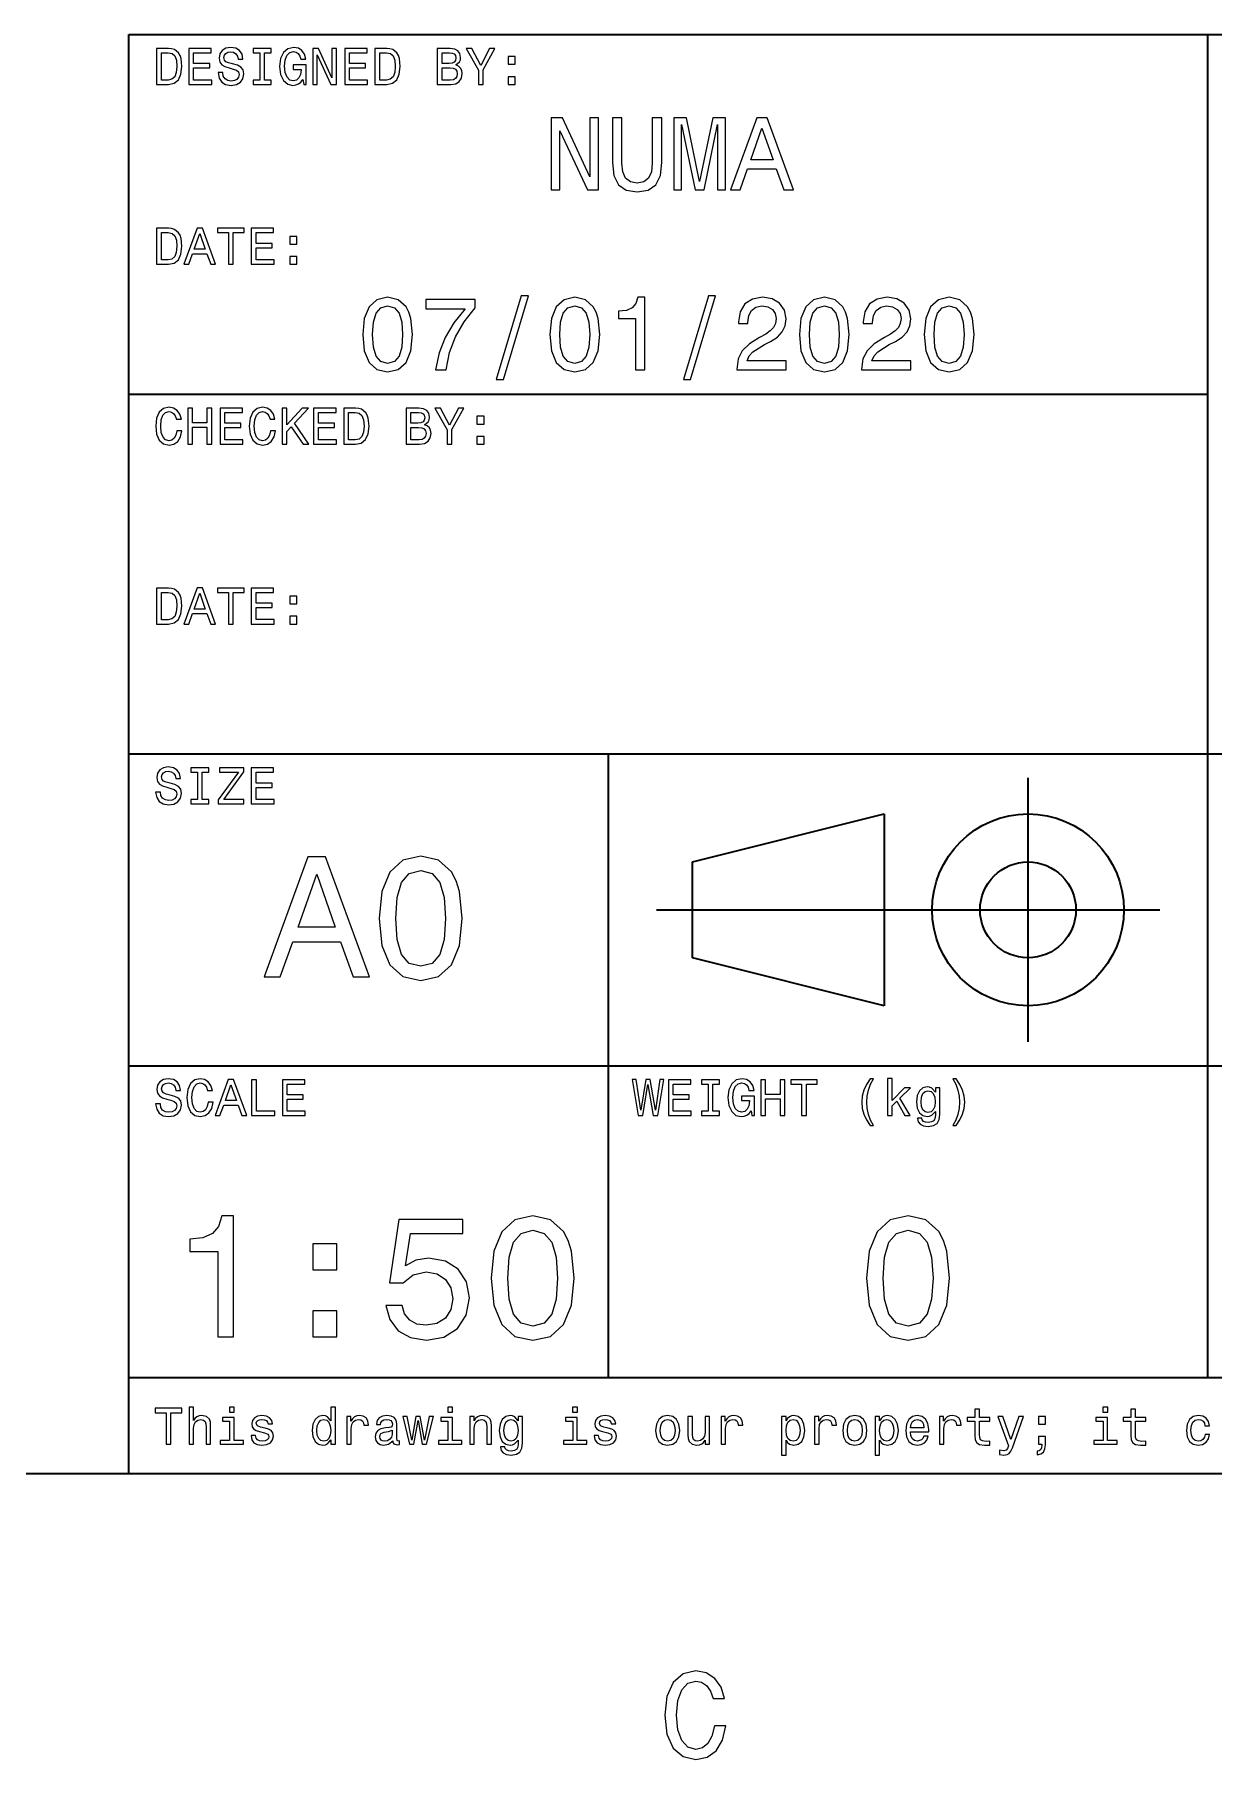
# Model space of a CAD drawing. Extents: x 0 to 1189, y 0 to 841.
# Drawn here: x 975.1 to 1024.2, y 8.1 to 80 of the extents above; entities that cross this region are included whole.
import ezdxf

# ---------------------------------------------------------------- set-up
doc = ezdxf.new("R2010")
doc.units = 0

msp = doc.modelspace()

# ---------------------------------------------------------------- linework, layer by layer
at = {"color": 7, "lineweight": 35}
for p, q in [((979, 20), (979, 80)), ((979, 80), (1169, 80)), ((1024, 24), (1024, 80)), ((979, 65), (1024, 65)), ((979, 50), (1144, 50)), ((999, 24), (999, 50)), ((1001, 43.5), (1022, 43.5)), ((979, 37), (1144, 37)), ((979, 24), (1144, 24)), ((20, 20), (1169, 20)), ((979, 20), (1169, 20))]:
    msp.add_line(p, q, dxfattribs=at)
at = {"color": 7, "lineweight": 35, "ltscale": 0.275}
msp.add_line((1016.5, 38), (1016.5, 49), dxfattribs=at)
at = {"color": 7, "lineweight": 35, "ltscale": 0.206155}
for p, q in [((1002.5, 45.5), (1010.5, 47.5)), ((1010.5, 39.5), (1002.5, 41.5))]:
    msp.add_line(p, q, dxfattribs=at)
at = {"color": 7, "lineweight": 35, "ltscale": 0.2}
msp.add_line((1010.5, 47.5), (1010.5, 39.5), dxfattribs=at)
at = {"color": 7, "lineweight": 35, "ltscale": 0.1}
msp.add_line((1002.5, 41.5), (1002.5, 45.5), dxfattribs=at)
at = {"color": 7, "lineweight": 13}
for points in [[(980.648438, 79.418587), (980.149109, 79.418587), (980.149109, 77.918587), (980.648438, 77.918587), (980.884033, 77.966141), (981.059082, 78.110947), (981.167175, 78.346542), (981.206055, 78.668587), (981.171448, 78.997116), (981.128235, 79.126801), (981.067749, 79.230545), (980.892639, 79.371033), (980.778076, 79.405617)], [(980.633301, 79.239189), (980.797546, 79.206772), (980.909912, 79.107346), (980.976929, 78.930115), (980.998535, 78.668587), (980.974792, 78.415703), (980.907776, 78.238472), (980.793213, 78.132561), (980.633301, 78.097984), (980.350159, 78.097984), (980.350159, 79.239189)], [(981.497864, 77.918587), (982.448853, 77.918587), (982.448853, 78.100143), (981.696716, 78.100143), (981.696716, 78.60807), (982.366699, 78.60807), (982.366699, 78.78746), (981.696716, 78.78746), (981.696716, 79.23703), (982.43158, 79.23703), (982.43158, 79.418587), (981.497864, 79.418587)], [(982.911377, 78.413544), (982.714722, 78.413544), (982.757935, 78.184441), (982.865967, 78.015846), (983.03241, 77.914261), (983.257202, 77.877518), (983.479797, 77.912102), (983.64624, 78.007202), (983.752136, 78.156342), (983.791077, 78.353027), (983.758667, 78.530258), (983.667847, 78.644814), (983.520874, 78.720459), (983.324219, 78.776657), (983.15564, 78.817719), (983.04541, 78.865273), (982.982727, 78.934441), (982.963257, 79.042503), (982.982727, 79.139771), (983.038879, 79.213257), (983.125366, 79.26297), (983.244263, 79.280258), (983.365295, 79.258644), (983.460388, 79.200287), (983.523071, 79.103027), (983.553345, 78.971184), (983.75, 78.971184), (983.75, 78.975502), (983.715393, 79.178673), (983.613831, 79.329971), (983.453918, 79.425072), (983.237732, 79.457489), (983.043213, 79.425072), (982.891907, 79.33429), (982.794678, 79.193802), (982.760071, 79.012245), (982.788208, 78.850143), (982.8703, 78.739914), (983, 78.666428), (983.177246, 78.610229), (983.352295, 78.560516), (983.484131, 78.51297), (983.564148, 78.443802), (983.592224, 78.331413), (983.566284, 78.216858), (983.499268, 78.130402), (983.397705, 78.07637), (983.265869, 78.059074), (983.118896, 78.082855), (983.00647, 78.152016), (982.935181, 78.264404)], [(984.45459, 78.100143), (984.177979, 78.100143), (984.177979, 77.918587), (984.930115, 77.918587), (984.930115, 78.100143), (984.653442, 78.100143), (984.653442, 79.23703), (984.930115, 79.23703), (984.930115, 79.418587), (984.177979, 79.418587), (984.177979, 79.23703), (984.45459, 79.23703)], [(986.250732, 78.119598), (986.287476, 77.918587), (986.395508, 77.918587), (986.395508, 78.729103), (985.848694, 78.729103), (985.848694, 78.545387), (986.185852, 78.545387), (986.185852, 78.532417), (986.159912, 78.333572), (986.090759, 78.1866), (985.984863, 78.093658), (985.853027, 78.0634), (985.706055, 78.102303), (985.591492, 78.219017), (985.518005, 78.411385), (985.492065, 78.675072), (985.515869, 78.9366), (985.589355, 79.12896), (985.706055, 79.245674), (985.863831, 79.286743), (985.971924, 79.265129), (986.060547, 79.204613), (986.125366, 79.103027), (986.162109, 78.966858), (986.376099, 78.966858), (986.319885, 79.174347), (986.213989, 79.329971), (986.064819, 79.425072), (985.876831, 79.459656), (985.630432, 79.405617), (985.444519, 79.247841), (985.325623, 78.999275), (985.284607, 78.668587), (985.325623, 78.335732), (985.444519, 78.087173), (985.619568, 77.92939), (985.840088, 77.877518), (985.963257, 77.894814), (986.073486, 77.938042), (986.168579, 78.013687)], [(986.663574, 77.918587), (986.842957, 77.918587), (986.842957, 79.148415), (987.417847, 77.918587), (987.649109, 77.918587), (987.649109, 79.418587), (987.46759, 79.418587), (987.46759, 78.188759), (986.899109, 79.418587), (986.663574, 79.418587)], [(988.003601, 77.918587), (988.95459, 77.918587), (988.95459, 78.100143), (988.202454, 78.100143), (988.202454, 78.60807), (988.872498, 78.60807), (988.872498, 78.78746), (988.202454, 78.78746), (988.202454, 79.23703), (988.937317, 79.23703), (988.937317, 79.418587), (988.003601, 79.418587)], [(989.75647, 79.418587), (989.257202, 79.418587), (989.257202, 77.918587), (989.75647, 77.918587), (989.992065, 77.966141), (990.167175, 78.110947), (990.275208, 78.346542), (990.314148, 78.668587), (990.279541, 78.997116), (990.236328, 79.126801), (990.175781, 79.230545), (990.000732, 79.371033), (989.886169, 79.405617)], [(989.741333, 79.239189), (989.90564, 79.206772), (990.018005, 79.107346), (990.085022, 78.930115), (990.106628, 78.668587), (990.082825, 78.415703), (990.015869, 78.238472), (989.901306, 78.132561), (989.741333, 78.097984), (989.458191, 78.097984), (989.458191, 79.239189)], [(992.631104, 78.729103), (992.78241, 78.854469), (992.82135, 78.938759), (992.83429, 79.042503), (992.806213, 79.204613), (992.721924, 79.321327), (992.585754, 79.392647), (992.395508, 79.418587), (991.861694, 79.418587), (991.861694, 77.918587), (992.425781, 77.918587), (992.626831, 77.948845), (992.77594, 78.03746), (992.868896, 78.177956), (992.901306, 78.368156), (992.881836, 78.495674), (992.829956, 78.601585), (992.745667, 78.67939)], [(992.354492, 78.796112), (992.060547, 78.796112), (992.060547, 79.239189), (992.371765, 79.239189), (992.488464, 79.226227), (992.570618, 79.187317), (992.6203, 79.120316), (992.637634, 79.020889), (992.618164, 78.921471), (992.566284, 78.852303), (992.477661, 78.809074)], [(993.774475, 77.918587), (993.774475, 78.525932), (994.267273, 79.420746), (994.04248, 79.420746), (993.672913, 78.709656), (993.299011, 79.420746), (993.059082, 79.420746), (993.573486, 78.51297), (993.573486, 77.918587)], [(992.402039, 78.097984), (992.060547, 78.097984), (992.060547, 78.614555), (992.382568, 78.614555), (992.518738, 78.599426), (992.615967, 78.554031), (992.674377, 78.476227), (992.693787, 78.363831), (992.674377, 78.244957), (992.6203, 78.162827), (992.529541, 78.113113)], [(994.814148, 78.757202), (995.112366, 78.757202), (995.112366, 79.079247), (994.814148, 79.079247)], [(994.814148, 77.918587), (995.112366, 77.918587), (995.112366, 78.240631), (994.814148, 78.240631)], [(996.610962, 73.520172), (996.969788, 73.520172), (996.969788, 75.979828), (998.119629, 73.520172), (998.582153, 73.520172), (998.582153, 76.520172), (998.219055, 76.520172), (998.219055, 74.060516), (997.082153, 76.520172), (996.610962, 76.520172)], [(999.16571, 74.661385), (999.226257, 74.12104), (999.416443, 73.736313), (999.736328, 73.515846), (1000.198853, 73.438042), (1000.657104, 73.515846), (1000.97699, 73.736313), (1001.167175, 74.116714), (1001.231995, 74.661385), (1001.231995, 76.520172), (1000.830017, 76.520172), (1000.830017, 74.639771), (1000.791077, 74.272331), (1000.674377, 74.008644), (1000.475525, 73.853027), (1000.198853, 73.801155), (999.913574, 73.853027), (999.714722, 74.008644), (999.598022, 74.268013), (999.563416, 74.639771), (999.563416, 76.520172), (999.16571, 76.520172)], [(1001.720459, 73.520172), (1002.053345, 73.520172), (1002.053345, 76.243515), (1002.615295, 73.520172), (1002.987061, 73.520172), (1003.544678, 76.243515), (1003.544678, 73.520172), (1003.881836, 73.520172), (1003.881836, 76.520172), (1003.354492, 76.520172), (1002.801147, 73.874641), (1002.252197, 76.520172), (1001.720459, 76.520172)], [(1004.089355, 73.520172), (1004.487061, 73.520172), (1004.802612, 74.402016), (1006, 74.402016), (1006.315613, 73.520172), (1006.721924, 73.520172), (1005.623962, 76.524498), (1005.183044, 76.524498)], [(1004.940918, 74.769455), (1005.403503, 76.092216), (1005.866028, 74.769455)], [(980.648438, 71.918587), (980.149109, 71.918587), (980.149109, 70.418587), (980.648438, 70.418587), (980.884033, 70.466141), (981.059082, 70.610947), (981.167175, 70.846542), (981.206055, 71.168587), (981.171448, 71.497116), (981.128235, 71.626801), (981.067749, 71.730545), (980.892639, 71.871033), (980.778076, 71.905617)], [(980.633301, 71.739189), (980.797546, 71.706772), (980.909912, 71.607346), (980.976929, 71.430115), (980.998535, 71.168587), (980.974792, 70.915703), (980.907776, 70.738472), (980.793213, 70.632561), (980.633301, 70.597984), (980.350159, 70.597984), (980.350159, 71.739189)], [(981.294678, 70.418587), (981.49353, 70.418587), (981.651306, 70.859512), (982.25, 70.859512), (982.407776, 70.418587), (982.610962, 70.418587), (982.061951, 71.920746), (981.841492, 71.920746)], [(981.720459, 71.043228), (981.951721, 71.704613), (982.182983, 71.043228)], [(983.153442, 70.418587), (983.352295, 70.418587), (983.352295, 71.73703), (983.806213, 71.73703), (983.806213, 71.918587), (982.697388, 71.918587), (982.697388, 71.73703), (983.153442, 71.73703)], [(984.100159, 70.418587), (985.051147, 70.418587), (985.051147, 70.600143), (984.299011, 70.600143), (984.299011, 71.10807), (984.968994, 71.10807), (984.968994, 71.28746), (984.299011, 71.28746), (984.299011, 71.73703), (985.033875, 71.73703), (985.033875, 71.918587), (984.100159, 71.918587)], [(985.706055, 71.257202), (986.004333, 71.257202), (986.004333, 71.579247), (985.706055, 71.579247)], [(985.706055, 70.418587), (986.004333, 70.418587), (986.004333, 70.740631), (985.706055, 70.740631)], [(994.319885, 65.618156), (994.618164, 65.618156), (995.664246, 69.102303), (995.361694, 69.102303)], [(1002.12677, 65.618156), (1002.425049, 65.618156), (1003.471191, 69.102303), (1003.168579, 69.102303)], [(988.747803, 67.485588), (988.812683, 66.806915), (989.015869, 66.322769), (989.340027, 66.028816), (989.789612, 65.933716), (990.234863, 66.028816), (990.559082, 66.322769), (990.757935, 66.806915), (990.827087, 67.485588), (990.757935, 68.159943), (990.675781, 68.427956), (990.559082, 68.648415), (990.234863, 68.94236), (989.789612, 69.041786), (989.340027, 68.94236), (989.015869, 68.644089), (988.812683, 68.159943)], [(989.162842, 67.485588), (989.197388, 68.008644), (989.305481, 68.384727), (989.5, 68.605186), (989.789612, 68.682999), (990.07489, 68.605186), (990.26947, 68.384727), (990.377502, 68.008644), (990.412109, 67.485588), (990.377502, 66.958214), (990.26947, 66.58213), (990.07489, 66.361671), (989.789612, 66.288185), (989.5, 66.361671), (989.305481, 66.58213), (989.197388, 66.958214)], [(991.791077, 66.020172), (992.227661, 66.020172), (992.3703, 66.733429), (992.621033, 67.399132), (992.975525, 68.017288), (993.438049, 68.596542), (993.438049, 68.95533), (991.380371, 68.95533), (991.380371, 68.561958), (993.023071, 68.561958), (992.547546, 67.978386), (992.188782, 67.368874), (991.938049, 66.720459)], [(996.554749, 67.485588), (996.619568, 66.806915), (996.822754, 66.322769), (997.146973, 66.028816), (997.596558, 65.933716), (998.041809, 66.028816), (998.365967, 66.322769), (998.564819, 66.806915), (998.633972, 67.485588), (998.564819, 68.159943), (998.482727, 68.427956), (998.365967, 68.648415), (998.041809, 68.94236), (997.596558, 69.041786), (997.146973, 68.94236), (996.822754, 68.644089), (996.619568, 68.159943)], [(996.969727, 67.485588), (997.004333, 68.008644), (997.112366, 68.384727), (997.306885, 68.605186), (997.596558, 68.682999), (997.881836, 68.605186), (998.076355, 68.384727), (998.184448, 68.008644), (998.218994, 67.485588), (998.184448, 66.958214), (998.076355, 66.58213), (997.881836, 66.361671), (997.596558, 66.288185), (997.306885, 66.361671), (997.112366, 66.58213), (997.004333, 66.958214)], [(1000.121033, 66.020172), (1000.514404, 66.020172), (1000.514404, 69.041786), (1000.220459, 69.041786), (1000.142639, 68.778099), (999.987, 68.600861), (999.749268, 68.497116), (999.420715, 68.462532), (999.420715, 68.155617), (1000.121033, 68.155617)], [(1004.348694, 66.020172), (1006.410645, 66.020172), (1006.410645, 66.39193), (1004.780945, 66.39193), (1004.871765, 66.5951), (1005.027344, 66.763687), (1005.507202, 67.070602), (1005.762268, 67.200287), (1006.047546, 67.386169), (1006.250732, 67.602303), (1006.367432, 67.857346), (1006.410645, 68.146973), (1006.337158, 68.510086), (1006.133972, 68.795387), (1005.822754, 68.976944), (1005.420715, 69.041786), (1005.005737, 68.9683), (1004.690186, 68.765129), (1004.487, 68.440918), (1004.417847, 68.01297), (1004.417847, 67.952446), (1004.811218, 67.952446), (1004.811218, 67.98703), (1004.850159, 68.280975), (1004.966858, 68.497116), (1005.15271, 68.635445), (1005.399109, 68.682999), (1005.649841, 68.639771), (1005.835754, 68.5317), (1005.956787, 68.363113), (1006, 68.151299), (1005.969727, 67.952446), (1005.887573, 67.783859), (1005.749268, 67.636887), (1005.559082, 67.507202), (1005.304016, 67.368874), (1004.880371, 67.100861), (1004.582153, 66.815559), (1004.404907, 66.469742), (1004.348694, 66.033142)], [(1006.963989, 67.485588), (1007.028809, 66.806915), (1007.231995, 66.322769), (1007.556213, 66.028816), (1008.005737, 65.933716), (1008.450989, 66.028816), (1008.775208, 66.322769), (1008.97406, 66.806915), (1009.043213, 67.485588), (1008.97406, 68.159943), (1008.891907, 68.427956), (1008.775208, 68.648415), (1008.450989, 68.94236), (1008.005737, 69.041786), (1007.556213, 68.94236), (1007.231995, 68.644089), (1007.028809, 68.159943)], [(1007.378967, 67.485588), (1007.413513, 68.008644), (1007.521606, 68.384727), (1007.716125, 68.605186), (1008.005737, 68.682999), (1008.291077, 68.605186), (1008.485596, 68.384727), (1008.593628, 68.008644), (1008.628235, 67.485588), (1008.593628, 66.958214), (1008.485596, 66.58213), (1008.291077, 66.361671), (1008.005737, 66.288185), (1007.716125, 66.361671), (1007.521606, 66.58213), (1007.413513, 66.958214)], [(1009.553284, 66.020172), (1011.615295, 66.020172), (1011.615295, 66.39193), (1009.985596, 66.39193), (1010.076355, 66.5951), (1010.231995, 66.763687), (1010.711792, 67.070602), (1010.966858, 67.200287), (1011.252136, 67.386169), (1011.455322, 67.602303), (1011.572021, 67.857346), (1011.615295, 68.146973), (1011.541809, 68.510086), (1011.338623, 68.795387), (1011.027344, 68.976944), (1010.625366, 69.041786), (1010.210388, 68.9683), (1009.894775, 68.765129), (1009.69165, 68.440918), (1009.622498, 68.01297), (1009.622498, 67.952446), (1010.015869, 67.952446), (1010.015869, 67.98703), (1010.054749, 68.280975), (1010.171448, 68.497116), (1010.357361, 68.635445), (1010.60376, 68.682999), (1010.854431, 68.639771), (1011.040344, 68.5317), (1011.161377, 68.363113), (1011.20459, 68.151299), (1011.174316, 67.952446), (1011.092224, 67.783859), (1010.953857, 67.636887), (1010.763672, 67.507202), (1010.508667, 67.368874), (1010.085022, 67.100861), (1009.786743, 66.815559), (1009.609497, 66.469742), (1009.553284, 66.033142)], [(1012.168579, 67.485588), (1012.233398, 66.806915), (1012.436584, 66.322769), (1012.760803, 66.028816), (1013.210388, 65.933716), (1013.65564, 66.028816), (1013.979797, 66.322769), (1014.17865, 66.806915), (1014.247803, 67.485588), (1014.17865, 68.159943), (1014.096558, 68.427956), (1013.979797, 68.648415), (1013.65564, 68.94236), (1013.210388, 69.041786), (1012.760803, 68.94236), (1012.436584, 68.644089), (1012.233398, 68.159943)], [(1012.583557, 67.485588), (1012.618164, 68.008644), (1012.726196, 68.384727), (1012.920715, 68.605186), (1013.210388, 68.682999), (1013.495667, 68.605186), (1013.690186, 68.384727), (1013.798279, 68.008644), (1013.832825, 67.485588), (1013.798279, 66.958214), (1013.690186, 66.58213), (1013.495667, 66.361671), (1013.210388, 66.288185), (1012.920715, 66.361671), (1012.726196, 66.58213), (1012.618164, 66.958214)], [(981.000732, 63.476223), (980.95752, 63.294666), (980.886169, 63.164986), (980.786743, 63.085014), (980.670044, 63.059078), (980.529541, 63.09798), (980.419312, 63.214695), (980.345825, 63.4049), (980.322021, 63.668587), (980.345825, 63.930115), (980.417175, 64.122475), (980.527405, 64.239189), (980.670044, 64.280258), (980.773804, 64.258644), (980.862366, 64.198128), (980.93158, 64.100861), (980.979126, 63.966858), (981.184448, 63.966858), (981.119568, 64.172188), (981.007202, 64.327812), (980.85376, 64.425072), (980.670044, 64.459656), (980.440918, 64.405617), (980.265869, 64.254318), (980.153442, 64.00576), (980.114563, 63.668587), (980.153442, 63.331409), (980.265869, 63.082851), (980.440918, 62.929394), (980.670044, 62.877522), (980.871033, 62.918587), (981.033142, 63.033138), (981.147705, 63.22118), (981.208191, 63.476223)], [(981.450317, 62.918587), (981.651306, 62.918587), (981.651306, 63.623199), (982.252136, 63.623199), (982.252136, 62.918587), (982.450989, 62.918587), (982.450989, 64.418587), (982.252136, 64.418587), (982.252136, 63.806915), (981.651306, 63.806915), (981.651306, 64.418587), (981.450317, 64.418587)], [(982.799011, 62.918587), (983.75, 62.918587), (983.75, 63.100143), (982.997864, 63.100143), (982.997864, 63.608067), (983.667847, 63.608067), (983.667847, 63.787464), (982.997864, 63.787464), (982.997864, 64.23703), (983.732727, 64.23703), (983.732727, 64.418587), (982.799011, 64.418587)], [(984.904175, 63.476223), (984.860962, 63.294666), (984.789612, 63.164986), (984.690186, 63.085014), (984.573486, 63.059078), (984.432983, 63.09798), (984.322754, 63.214695), (984.249268, 63.4049), (984.225525, 63.668587), (984.249268, 63.930115), (984.320618, 64.122475), (984.430847, 64.239189), (984.573486, 64.280258), (984.677246, 64.258644), (984.765869, 64.198128), (984.835022, 64.100861), (984.882568, 63.966858), (985.087891, 63.966858), (985.023071, 64.172188), (984.910645, 64.327812), (984.757202, 64.425072), (984.573486, 64.459656), (984.34436, 64.405617), (984.169312, 64.254318), (984.056946, 64.00576), (984.018005, 63.668587), (984.056946, 63.331409), (984.169312, 63.082851), (984.34436, 62.929394), (984.573486, 62.877522), (984.774475, 62.918587), (984.936584, 63.033138), (985.051147, 63.22118), (985.111694, 63.476223)], [(985.386169, 62.918587), (985.585022, 62.918587), (985.585022, 63.45245), (985.762268, 63.642651), (986.265869, 62.918587), (986.507935, 62.918587), (985.90271, 63.787464), (986.490662, 64.418587), (986.226929, 64.418587), (985.585022, 63.724781), (985.585022, 64.418587), (985.386169, 64.418587)], [(986.702454, 62.918587), (987.653442, 62.918587), (987.653442, 63.100143), (986.901306, 63.100143), (986.901306, 63.608067), (987.57135, 63.608067), (987.57135, 63.787464), (986.901306, 63.787464), (986.901306, 64.23703), (987.636169, 64.23703), (987.636169, 64.418587), (986.702454, 64.418587)], [(988.455322, 64.418587), (987.956055, 64.418587), (987.956055, 62.918587), (988.455322, 62.918587), (988.690918, 62.966137), (988.865967, 63.11095), (988.97406, 63.346542), (989.012939, 63.668587), (988.978394, 63.997116), (988.935181, 64.126801), (988.874634, 64.230545), (988.699585, 64.371033), (988.585022, 64.405617)], [(988.440186, 64.239189), (988.604492, 64.206772), (988.716858, 64.107346), (988.783875, 63.930115), (988.805481, 63.668587), (988.781677, 63.415707), (988.714722, 63.238472), (988.600159, 63.132565), (988.440186, 63.09798), (988.157043, 63.09798), (988.157043, 64.239189)], [(991.329956, 63.729107), (991.481262, 63.854465), (991.520203, 63.938759), (991.533142, 64.042503), (991.505066, 64.204613), (991.420776, 64.321327), (991.284607, 64.392647), (991.09436, 64.418587), (990.560547, 64.418587), (990.560547, 62.918587), (991.124634, 62.918587), (991.325623, 62.948845), (991.474792, 63.037464), (991.567749, 63.177952), (991.600159, 63.368153), (991.580688, 63.495678), (991.528809, 63.601585), (991.444519, 63.679394)], [(991.053345, 63.796108), (990.759338, 63.796108), (990.759338, 64.239189), (991.070618, 64.239189), (991.187317, 64.226227), (991.26947, 64.187317), (991.319153, 64.120316), (991.336426, 64.020889), (991.317017, 63.921467), (991.265137, 63.852303), (991.176514, 63.809078)], [(992.473328, 62.918587), (992.473328, 63.525936), (992.966125, 64.420746), (992.741333, 64.420746), (992.371765, 63.709652), (991.997864, 64.420746), (991.757935, 64.420746), (992.272339, 63.512966), (992.272339, 62.918587)], [(993.512939, 63.757202), (993.811218, 63.757202), (993.811218, 64.079247), (993.512939, 64.079247)], [(991.100891, 63.09798), (990.759338, 63.09798), (990.759338, 63.614552), (991.081421, 63.614552), (991.21759, 63.599422), (991.314819, 63.554035), (991.373169, 63.476223), (991.392639, 63.363831), (991.373169, 63.244957), (991.319153, 63.162823), (991.228394, 63.11311)], [(993.512939, 62.918587), (993.811218, 62.918587), (993.811218, 63.240631), (993.512939, 63.240631)], [(980.648438, 56.918587), (980.149109, 56.918587), (980.149109, 55.418587), (980.648438, 55.418587), (980.884033, 55.466137), (981.059082, 55.61095), (981.167175, 55.846542), (981.206055, 56.168587), (981.171448, 56.497116), (981.128235, 56.626801), (981.067749, 56.730545), (980.892639, 56.871037), (980.778076, 56.905617)], [(981.294678, 55.418587), (981.49353, 55.418587), (981.651306, 55.859509), (982.25, 55.859509), (982.407776, 55.418587), (982.610962, 55.418587), (982.061951, 56.92075), (981.841492, 56.92075)], [(983.153442, 55.418587), (983.352295, 55.418587), (983.352295, 56.73703), (983.806213, 56.73703), (983.806213, 56.918587), (982.697388, 56.918587), (982.697388, 56.73703), (983.153442, 56.73703)], [(984.100159, 55.418587), (985.051147, 55.418587), (985.051147, 55.600143), (984.299011, 55.600143), (984.299011, 56.108067), (984.968994, 56.108067), (984.968994, 56.287464), (984.299011, 56.287464), (984.299011, 56.73703), (985.033875, 56.73703), (985.033875, 56.918587), (984.100159, 56.918587)], [(980.633301, 56.739193), (980.797546, 56.706772), (980.909912, 56.607349), (980.976929, 56.430115), (980.998535, 56.168587), (980.974792, 55.915707), (980.907776, 55.738472), (980.793213, 55.632565), (980.633301, 55.59798), (980.350159, 55.59798), (980.350159, 56.739193)], [(981.720459, 56.043228), (981.951721, 56.704609), (982.182983, 56.043228)], [(985.706055, 56.257202), (986.004333, 56.257202), (986.004333, 56.57925), (985.706055, 56.57925)], [(985.706055, 55.418587), (986.004333, 55.418587), (986.004333, 55.740631), (985.706055, 55.740631)], [(980.309082, 48.413544), (980.112366, 48.413544), (980.15564, 48.184437), (980.263672, 48.01585), (980.430115, 47.914265), (980.654907, 47.877522), (980.877502, 47.912102), (981.043945, 48.007202), (981.149841, 48.156338), (981.188782, 48.353024), (981.156311, 48.530258), (981.065552, 48.64481), (980.918579, 48.720459), (980.721924, 48.776657), (980.553284, 48.817722), (980.443054, 48.865273), (980.380432, 48.934437), (980.360962, 49.042507), (980.380432, 49.139767), (980.436584, 49.213257), (980.523071, 49.262966), (980.641907, 49.280258), (980.762939, 49.258644), (980.858093, 49.200287), (980.920776, 49.103024), (980.950989, 48.97118), (981.147705, 48.97118), (981.147705, 48.975502), (981.113098, 49.178673), (981.011536, 49.329971), (980.851563, 49.425072), (980.635437, 49.457493), (980.440918, 49.425072), (980.289612, 49.334293), (980.192383, 49.193802), (980.157776, 49.012245), (980.185852, 48.850143), (980.268005, 48.739914), (980.397705, 48.666424), (980.574951, 48.610229), (980.75, 48.560516), (980.881836, 48.512966), (980.961792, 48.443802), (980.989929, 48.331409), (980.963989, 48.216858), (980.896973, 48.130402), (980.79541, 48.076366), (980.663574, 48.059078), (980.516541, 48.082851), (980.404175, 48.152016), (980.332825, 48.264408)], [(981.852295, 48.100143), (981.575623, 48.100143), (981.575623, 47.918587), (982.32782, 47.918587), (982.32782, 48.100143), (982.051147, 48.100143), (982.051147, 49.23703), (982.32782, 49.23703), (982.32782, 49.418587), (981.575623, 49.418587), (981.575623, 49.23703), (981.852295, 49.23703)], [(982.714722, 47.918587), (983.791077, 47.918587), (983.791077, 48.100143), (982.952454, 48.100143), (983.791077, 49.247837), (983.791077, 49.418587), (982.773071, 49.418587), (982.773071, 49.23703), (983.566284, 49.23703), (982.714722, 48.091496)], [(984.100159, 47.918587), (985.051147, 47.918587), (985.051147, 48.100143), (984.299011, 48.100143), (984.299011, 48.608067), (984.968994, 48.608067), (984.968994, 48.787464), (984.299011, 48.787464), (984.299011, 49.23703), (985.033875, 49.23703), (985.033875, 49.418587), (984.100159, 49.418587)], [(984.641235, 40.700287), (985.304077, 40.700287), (985.830017, 42.170029), (987.825684, 42.170029), (988.351624, 40.700287), (989.028809, 40.700287), (987.198853, 45.707493), (986.463989, 45.707493)], [(989.432312, 43.142651), (989.540344, 42.011524), (989.878967, 41.204609), (990.419312, 40.714695), (991.168579, 40.556194), (991.910706, 40.714695), (992.45105, 41.204609), (992.78241, 42.011524), (992.897705, 43.142651), (992.78241, 44.266571), (992.645569, 44.713257), (992.45105, 45.080688), (991.910706, 45.570602), (991.168579, 45.736309), (990.419312, 45.570602), (989.878967, 45.073486), (989.540344, 44.266571)], [(986.060547, 42.782421), (986.831421, 44.98703), (987.602295, 42.782421)], [(990.123962, 43.142651), (990.18158, 44.014408), (990.361694, 44.641209), (990.685913, 45.008644), (991.168579, 45.138329), (991.644104, 45.008644), (991.968323, 44.641209), (992.148438, 44.014408), (992.206055, 43.142651), (992.148438, 42.263687), (991.968323, 41.636887), (991.644104, 41.269451), (991.168579, 41.146973), (990.685913, 41.269451), (990.361694, 41.636887), (990.18158, 42.263687)], [(980.309082, 35.413544), (980.112366, 35.413544), (980.15564, 35.184437), (980.263672, 35.01585), (980.430115, 34.914265), (980.654907, 34.877522), (980.877502, 34.912102), (981.043945, 35.007202), (981.149841, 35.156338), (981.188782, 35.353024), (981.156311, 35.530258), (981.065552, 35.64481), (980.918579, 35.720459), (980.721924, 35.776657), (980.553284, 35.817722), (980.443054, 35.865273), (980.380432, 35.934437), (980.360962, 36.042507), (980.380432, 36.139767), (980.436584, 36.213257), (980.523071, 36.262966), (980.641907, 36.280258), (980.762939, 36.258644), (980.858093, 36.200287), (980.920776, 36.103024), (980.950989, 35.97118), (981.147705, 35.97118), (981.147705, 35.975502), (981.113098, 36.178673), (981.011536, 36.329971), (980.851563, 36.425072), (980.635437, 36.457493), (980.440918, 36.425072), (980.289612, 36.334293), (980.192383, 36.193802), (980.157776, 36.012245), (980.185852, 35.850143), (980.268005, 35.739914), (980.397705, 35.666424), (980.574951, 35.610229), (980.75, 35.560516), (980.881836, 35.512966), (980.961792, 35.443802), (980.989929, 35.331409), (980.963989, 35.216858), (980.896973, 35.130402), (980.79541, 35.076366), (980.663574, 35.059078), (980.516541, 35.082851), (980.404175, 35.152016), (980.332825, 35.264408)], [(982.30188, 35.476223), (982.258667, 35.294666), (982.187317, 35.164986), (982.087891, 35.085014), (981.971191, 35.059078), (981.830688, 35.09798), (981.720459, 35.214695), (981.646973, 35.4049), (981.623169, 35.668587), (981.646973, 35.930115), (981.718323, 36.122478), (981.828552, 36.239193), (981.971191, 36.280258), (982.074951, 36.258644), (982.163574, 36.198124), (982.232727, 36.100864), (982.280273, 35.966858), (982.485596, 35.966858), (982.420776, 36.172188), (982.30835, 36.327808), (982.154907, 36.425072), (981.971191, 36.459652), (981.742065, 36.405617), (981.567017, 36.254322), (981.45459, 36.005764), (981.41571, 35.668587), (981.45459, 35.331409), (981.567017, 35.082851), (981.742065, 34.929394), (981.971191, 34.877522), (982.17218, 34.918587), (982.33429, 35.033138), (982.448853, 35.22118), (982.509338, 35.476223)], [(982.595825, 34.918587), (982.794678, 34.918587), (982.952454, 35.359509), (983.551147, 35.359509), (983.708923, 34.918587), (983.912109, 34.918587), (983.363098, 36.42075), (983.142639, 36.42075)], [(983.021606, 35.543228), (983.252869, 36.204609), (983.484131, 35.543228)], [(984.115295, 34.918587), (985.079224, 34.918587), (985.079224, 35.100143), (984.314148, 35.100143), (984.314148, 36.418587), (984.115295, 36.418587)], [(985.401306, 34.918587), (986.352295, 34.918587), (986.352295, 35.100143), (985.600159, 35.100143), (985.600159, 35.608067), (986.270203, 35.608067), (986.270203, 35.787464), (985.600159, 35.787464), (985.600159, 36.23703), (986.335022, 36.23703), (986.335022, 36.418587), (985.401306, 36.418587)], [(1000.242065, 34.918587), (1000.432251, 34.918587), (1000.648438, 36.219738), (1000.871033, 34.918587), (1001.052612, 34.918587), (1001.316284, 36.42075), (1001.143372, 36.42075), (1000.95752, 35.143372), (1000.74353, 36.42075), (1000.555481, 36.42075), (1000.345825, 35.143372), (1000.159912, 36.42075), (999.982727, 36.42075)], [(1001.497864, 34.918587), (1002.448853, 34.918587), (1002.448853, 35.100143), (1001.696716, 35.100143), (1001.696716, 35.608067), (1002.366699, 35.608067), (1002.366699, 35.787464), (1001.696716, 35.787464), (1001.696716, 36.23703), (1002.43158, 36.23703), (1002.43158, 36.418587), (1001.497864, 36.418587)], [(1003.153442, 35.100143), (1002.876831, 35.100143), (1002.876831, 34.918587), (1003.628967, 34.918587), (1003.628967, 35.100143), (1003.352295, 35.100143), (1003.352295, 36.23703), (1003.628967, 36.23703), (1003.628967, 36.418587), (1002.876831, 36.418587), (1002.876831, 36.23703), (1003.153442, 36.23703)], [(1004.949585, 35.119595), (1004.986328, 34.918587), (1005.09436, 34.918587), (1005.09436, 35.729107), (1004.547546, 35.729107), (1004.547546, 35.545387), (1004.884705, 35.545387), (1004.884705, 35.532421), (1004.858765, 35.333572), (1004.789612, 35.1866), (1004.683716, 35.093658), (1004.55188, 35.0634), (1004.404907, 35.102303), (1004.290344, 35.219021), (1004.216858, 35.411381), (1004.190918, 35.675072), (1004.214722, 35.9366), (1004.288208, 36.12896), (1004.404907, 36.245678), (1004.562683, 36.286743), (1004.670776, 36.265129), (1004.759338, 36.204609), (1004.824219, 36.103024), (1004.860962, 35.966858), (1005.074951, 35.966858), (1005.018738, 36.174351), (1004.912842, 36.329971), (1004.763672, 36.425072), (1004.575623, 36.459652), (1004.329224, 36.405617), (1004.143372, 36.247837), (1004.024475, 35.999279), (1003.983459, 35.668587), (1004.024475, 35.335735), (1004.143372, 35.087173), (1004.31842, 34.929394), (1004.538879, 34.877522), (1004.662109, 34.89481), (1004.772339, 34.938038), (1004.867432, 35.013687)], [(1005.35376, 34.918587), (1005.554749, 34.918587), (1005.554749, 35.623199), (1006.15564, 35.623199), (1006.15564, 34.918587), (1006.354492, 34.918587), (1006.354492, 36.418587), (1006.15564, 36.418587), (1006.15564, 35.806915), (1005.554749, 35.806915), (1005.554749, 36.418587), (1005.35376, 36.418587)], [(1007.056946, 34.918587), (1007.255737, 34.918587), (1007.255737, 36.23703), (1007.709656, 36.23703), (1007.709656, 36.418587), (1006.600891, 36.418587), (1006.600891, 36.23703), (1007.056946, 36.23703)], [(1009.916443, 34.501438), (1010.052612, 34.501438), (1009.929382, 34.730545), (1009.842957, 34.970459), (1009.788879, 35.223343), (1009.771606, 35.478386), (1009.788879, 35.733429), (1009.842957, 35.98415), (1009.929382, 36.226223), (1010.052612, 36.45533), (1009.916443, 36.45533), (1009.758667, 36.217579), (1009.648438, 35.981987), (1009.583557, 35.735588), (1009.564148, 35.478386), (1009.583557, 35.219021), (1009.648438, 34.974781), (1009.758667, 34.739193)], [(1010.638306, 34.918587), (1010.828552, 34.918587), (1010.828552, 35.327087), (1011.027405, 35.519451), (1011.368896, 34.918587), (1011.582825, 34.918587), (1011.157043, 35.651295), (1011.593689, 36.07925), (1011.35376, 36.07925), (1010.828552, 35.556194), (1010.828552, 36.470459), (1010.638306, 36.470459)], [(1012.817017, 34.970459), (1012.817017, 36.07925), (1012.635437, 36.07925), (1012.635437, 35.891209), (1012.486328, 36.061958), (1012.395508, 36.105186), (1012.293945, 36.120316), (1012.110229, 36.077087), (1011.96759, 35.956051), (1011.874634, 35.761528), (1011.842224, 35.5), (1011.874634, 35.236309), (1011.96759, 35.041786), (1012.110229, 34.918587), (1012.293945, 34.877522), (1012.397705, 34.892651), (1012.484131, 34.931557), (1012.635437, 35.095821), (1012.635437, 34.931557), (1012.618164, 34.801872), (1012.570618, 34.708931), (1012.479858, 34.6549), (1012.343689, 34.635445), (1012.224792, 34.648415), (1012.140503, 34.680836), (1012.090759, 34.73703), (1012.075623, 34.812679), (1011.891907, 34.812679), (1011.891907, 34.804035), (1011.920044, 34.665707), (1012.00647, 34.561958), (1012.144836, 34.494957), (1012.332825, 34.47118), (1012.557617, 34.503601), (1012.706787, 34.594379), (1012.791077, 34.752159)], [(1013.50647, 34.501438), (1013.662109, 34.739193), (1013.772339, 34.974781), (1013.837158, 35.219021), (1013.858765, 35.478386), (1013.837158, 35.735588), (1013.772339, 35.981987), (1013.662109, 36.217579), (1013.50647, 36.45533), (1013.3703, 36.45533), (1013.491333, 36.226223), (1013.57782, 35.98415), (1013.6297, 35.733429), (1013.649109, 35.478386), (1013.6297, 35.223343), (1013.57782, 34.970459), (1013.489197, 34.730545), (1013.3703, 34.501438)], [(1012.038879, 35.5), (1012.05835, 35.692364), (1012.116699, 35.835014), (1012.20752, 35.919308), (1012.328552, 35.949566), (1012.456055, 35.919308), (1012.551147, 35.835014), (1012.609497, 35.692364), (1012.631104, 35.5), (1012.609497, 35.303314), (1012.551147, 35.162823), (1012.456055, 35.076366), (1012.328552, 35.048271), (1012.20752, 35.076366), (1012.116699, 35.162823), (1012.05835, 35.305473)], [(982.701721, 25.700289), (983.357361, 25.700289), (983.357361, 30.736313), (982.867432, 30.736313), (982.737732, 30.296831), (982.478394, 30.001442), (982.082153, 29.828531), (981.534546, 29.770893), (981.534546, 29.259367), (982.701721, 29.259367)], [(989.718994, 27.004324), (989.877502, 26.413546), (990.23053, 25.95245), (990.749268, 25.664267), (991.412109, 25.556196), (992.139771, 25.685879), (992.708923, 26.038906), (993.069153, 26.600864), (993.206055, 27.321327), (993.083557, 27.991356), (992.737732, 28.517292), (992.197388, 28.855907), (991.498535, 28.978386), (990.958191, 28.891932), (990.540344, 28.654179), (990.742065, 30.001442), (992.932251, 30.001442), (992.932251, 30.59222), (990.259338, 30.59222), (989.863098, 27.940922), (990.439453, 27.940922), (990.857361, 28.279539), (991.390503, 28.402018), (991.851563, 28.322767), (992.20459, 28.09222), (992.427917, 27.739193), (992.507202, 27.285303), (992.427917, 26.831413), (992.197388, 26.478386), (991.84436, 26.255043), (991.390503, 26.175793), (991.008667, 26.226225), (990.713257, 26.391932), (990.497131, 26.651297), (990.389038, 27.004324)], [(994.106628, 28.142653), (994.214661, 27.011528), (994.553284, 26.204611), (995.093628, 25.714699), (995.842957, 25.556196), (996.585022, 25.714699), (997.125366, 26.204611), (997.456787, 27.011528), (997.572021, 28.142653), (997.456787, 29.266571), (997.319885, 29.713257), (997.125366, 30.080692), (996.585022, 30.570606), (995.842957, 30.736313), (995.093628, 30.570606), (994.553284, 30.073488), (994.214661, 29.266571)], [(1009.763672, 28.142653), (1009.871765, 27.011528), (1010.210388, 26.204611), (1010.750732, 25.714699), (1011.5, 25.556196), (1012.242065, 25.714699), (1012.78241, 26.204611), (1013.113831, 27.011528), (1013.229126, 28.142653), (1013.113831, 29.266571), (1012.976929, 29.713257), (1012.78241, 30.080692), (1012.242065, 30.570606), (1011.5, 30.736313), (1010.750732, 30.570606), (1010.210388, 30.073488), (1009.871765, 29.266571)], [(986.671448, 28.495678), (987.66571, 28.495678), (987.66571, 29.569164), (986.671448, 29.569164)], [(994.798279, 28.142653), (994.855896, 29.01441), (995.036011, 29.641211), (995.360229, 30.008646), (995.842957, 30.138329), (996.31842, 30.008646), (996.642639, 29.641211), (996.822754, 29.01441), (996.880371, 28.142653), (996.822754, 27.263689), (996.642639, 26.636889), (996.31842, 26.269453), (995.842957, 26.146975), (995.360229, 26.269453), (995.036011, 26.636889), (994.855896, 27.263689)], [(1010.455322, 28.142653), (1010.513, 29.01441), (1010.693115, 29.641211), (1011.017273, 30.008646), (1011.5, 30.138329), (1011.975525, 30.008646), (1012.299744, 29.641211), (1012.479858, 29.01441), (1012.537476, 28.142653), (1012.479858, 27.263689), (1012.299744, 26.636889), (1011.975525, 26.269453), (1011.5, 26.146975), (1011.017273, 26.269453), (1010.693115, 26.636889), (1010.513, 27.263689)], [(986.671448, 25.700289), (987.66571, 25.700289), (987.66571, 26.773775), (986.671448, 26.773775)], [(980.551147, 21.214336), (980.75, 21.214336), (980.75, 22.53278), (981.203918, 22.53278), (981.203918, 22.714336), (980.095093, 22.714336), (980.095093, 22.53278), (980.551147, 22.53278)], [(981.504333, 21.214336), (981.694519, 21.214336), (981.694519, 21.884365), (981.713989, 22.037823), (981.776672, 22.150215), (981.873901, 22.219379), (982.003601, 22.245316), (982.107361, 22.223701), (982.17218, 22.165344), (982.20459, 22.068083), (982.215393, 21.9384), (982.215393, 21.214336), (982.40564, 21.214336), (982.40564, 21.977304), (982.396973, 22.130762), (982.358093, 22.258286), (982.23053, 22.375), (982.031677, 22.416065), (981.923645, 22.400936), (981.830688, 22.359869), (981.752869, 22.295029), (981.694519, 22.206411), (981.694519, 22.766211), (981.504333, 22.766211)], [(983.386902, 21.374279), (983.386902, 22.336094), (982.898438, 22.336094), (982.898438, 22.17399), (983.196716, 22.17399), (983.196716, 21.374279), (982.807617, 21.374279), (982.807617, 21.214336), (983.780273, 21.214336), (983.780273, 21.374279)], [(983.393372, 22.766211), (983.192383, 22.766211), (983.192383, 22.550072), (983.393372, 22.550072)], [(984.675049, 21.89085), (984.491333, 21.934076), (984.355164, 21.983789), (984.309814, 22.085373), (984.322754, 22.1567), (984.368164, 22.208572), (984.44165, 22.240993), (984.547546, 22.253962), (984.649109, 22.240993), (984.729126, 22.202089), (984.781006, 22.143732), (984.802612, 22.065922), (984.988464, 22.065922), (984.988464, 22.070244), (984.956055, 22.210733), (984.867432, 22.320965), (984.729126, 22.390129), (984.547546, 22.416065), (984.363831, 22.390129), (984.229797, 22.318804), (984.145508, 22.212896), (984.119568, 22.07889), (984.139038, 21.949207), (984.199585, 21.858429), (984.299011, 21.793587), (984.443787, 21.748198), (984.65564, 21.696325), (984.785278, 21.64229), (984.819885, 21.599062), (984.832825, 21.534222), (984.813416, 21.45425), (984.761536, 21.393732), (984.677246, 21.354826), (984.564819, 21.341858), (984.445984, 21.354826), (984.359497, 21.400215), (984.301147, 21.473701), (984.277405, 21.575287), (984.093689, 21.575287), (984.123901, 21.402376), (984.212524, 21.277016), (984.353027, 21.201368), (984.547546, 21.173269), (984.750732, 21.201368), (984.899841, 21.277016), (984.990662, 21.398054), (985.023071, 21.555836), (984.999268, 21.692001), (984.932251, 21.784941), (984.822021, 21.845461)], [(987.42218, 21.393732), (987.42218, 21.214336), (987.612366, 21.214336), (987.612366, 22.766211), (987.424377, 22.766211), (987.424377, 22.197765), (987.279541, 22.36203), (987.190918, 22.400936), (987.089355, 22.416065), (986.90564, 22.372837), (986.762939, 22.251801), (986.670044, 22.057276), (986.637634, 21.795748), (986.670044, 21.534222), (986.762939, 21.337536), (986.90564, 21.214336), (987.089355, 21.173269), (987.190918, 21.1884), (987.281677, 21.227304)], [(988.081421, 21.214336), (988.271606, 21.214336), (988.271606, 21.877882), (988.291077, 22.037823), (988.349426, 22.152376), (988.444519, 22.22154), (988.572021, 22.245316), (988.667175, 22.230186), (988.738464, 22.186958), (988.781677, 22.113472), (988.796814, 22.014048), (988.989197, 22.014048), (988.963257, 22.189121), (988.891907, 22.31448), (988.773071, 22.390129), (988.610962, 22.416065), (988.500732, 22.398775), (988.40564, 22.355547), (988.32135, 22.282061), (988.254333, 22.182636), (988.254333, 22.375), (988.081421, 22.375)], [(990.000732, 21.365633), (990.000732, 21.35915), (990.011536, 21.285662), (990.043945, 21.233789), (990.180115, 21.192722), (990.286011, 21.210014), (990.286011, 21.356987), (990.240662, 21.350504), (990.180115, 21.378601), (990.169312, 21.465057), (990.169312, 22.065922), (990.143372, 22.219379), (990.067749, 22.32745), (989.935852, 22.39229), (989.75, 22.416065), (989.56842, 22.390129), (989.434448, 22.316643), (989.350159, 22.202089), (989.322021, 22.050793), (989.322021, 22.037823), (989.492798, 22.037823), (989.507935, 22.128601), (989.555481, 22.193443), (989.633301, 22.232347), (989.74353, 22.247478), (989.849426, 22.236671), (989.925049, 22.20425), (989.970459, 22.148054), (989.985596, 22.070244), (989.976929, 21.979465), (989.942383, 21.934076), (989.855896, 21.912464), (989.693787, 21.895172), (989.507935, 21.856268), (989.376099, 21.787104), (989.298279, 21.679033), (989.274475, 21.519091), (989.296082, 21.37644), (989.363098, 21.270533), (989.471191, 21.203529), (989.6203, 21.179754), (989.82135, 21.225143)], [(990.886902, 21.214336), (991.059814, 22.199926), (991.232727, 21.214336), (991.414246, 21.214336), (991.699585, 22.375), (991.515869, 22.375), (991.323486, 21.389408), (991.15271, 22.375), (990.964722, 22.375), (990.793945, 21.389408), (990.601563, 22.375), (990.420044, 22.375), (990.705322, 21.214336)], [(992.494934, 21.374279), (992.494934, 22.336094), (992.00647, 22.336094), (992.00647, 22.17399), (992.304749, 22.17399), (992.304749, 21.374279), (991.91571, 21.374279), (991.91571, 21.214336), (992.888306, 21.214336), (992.888306, 21.374279)], [(992.501465, 22.766211), (992.300415, 22.766211), (992.300415, 22.550072), (992.501465, 22.550072)], [(993.214722, 21.214336), (993.404907, 21.214336), (993.404907, 21.884365), (993.424377, 22.037823), (993.487061, 22.150215), (993.58429, 22.219379), (993.713989, 22.245316), (993.817749, 22.223701), (993.882568, 22.165344), (993.914978, 22.068083), (993.925781, 21.9384), (993.925781, 21.214336), (994.115967, 21.214336), (994.115967, 21.977304), (994.107361, 22.130762), (994.06842, 22.258286), (993.940918, 22.375), (993.742065, 22.416065), (993.631836, 22.400936), (993.538879, 22.359869), (993.458923, 22.290705), (993.39624, 22.197765), (993.39624, 22.375), (993.214722, 22.375)], [(995.419312, 21.266209), (995.419312, 22.375), (995.237732, 22.375), (995.237732, 22.186958), (995.088623, 22.357708), (994.997864, 22.400936), (994.89624, 22.416065), (994.712524, 22.372837), (994.569885, 22.251801), (994.476929, 22.057276), (994.444519, 21.795748), (994.476929, 21.532061), (994.569885, 21.337536), (994.712524, 21.214336), (994.89624, 21.173269), (995, 21.1884), (995.086487, 21.227304), (995.237732, 21.391569), (995.237732, 21.227304), (995.220459, 21.097622), (995.172913, 21.004683), (995.082153, 20.950647), (994.945984, 20.931194), (994.827087, 20.944164), (994.742798, 20.976583), (994.693115, 21.03278), (994.677979, 21.108429), (994.494263, 21.108429), (994.494263, 21.099783), (994.522339, 20.961454), (994.608765, 20.857708), (994.747131, 20.790705), (994.935181, 20.76693), (995.159973, 20.799351), (995.309082, 20.890129), (995.393372, 21.047911)], [(997.699585, 21.374279), (997.699585, 22.336094), (997.211121, 22.336094), (997.211121, 22.17399), (997.509399, 22.17399), (997.509399, 21.374279), (997.1203, 21.374279), (997.1203, 21.214336), (998.092957, 21.214336), (998.092957, 21.374279)], [(997.706055, 22.766211), (997.505066, 22.766211), (997.505066, 22.550072), (997.706055, 22.550072)], [(998.987732, 21.89085), (998.804016, 21.934076), (998.667847, 21.983789), (998.622498, 22.085373), (998.635437, 22.1567), (998.680847, 22.208572), (998.754333, 22.240993), (998.860229, 22.253962), (998.961792, 22.240993), (999.041809, 22.202089), (999.093689, 22.143732), (999.115295, 22.065922), (999.301147, 22.065922), (999.301147, 22.070244), (999.268738, 22.210733), (999.180115, 22.320965), (999.041809, 22.390129), (998.860229, 22.416065), (998.676514, 22.390129), (998.54248, 22.318804), (998.458191, 22.212896), (998.432251, 22.07889), (998.451721, 21.949207), (998.512268, 21.858429), (998.611694, 21.793587), (998.75647, 21.748198), (998.968323, 21.696325), (999.097961, 21.64229), (999.132568, 21.599062), (999.145508, 21.534222), (999.126099, 21.45425), (999.074219, 21.393732), (998.989929, 21.354826), (998.877502, 21.341858), (998.758667, 21.354826), (998.67218, 21.400215), (998.613831, 21.473701), (998.590088, 21.575287), (998.406372, 21.575287), (998.436584, 21.402376), (998.525208, 21.277016), (998.66571, 21.201368), (998.860229, 21.173269), (999.063416, 21.201368), (999.212524, 21.277016), (999.303345, 21.398054), (999.335754, 21.555836), (999.311951, 21.692001), (999.244934, 21.784941), (999.134705, 21.845461)], [(1000.965393, 21.793587), (1001, 21.529898), (1001.099426, 21.335373), (1001.257202, 21.214336), (1001.468994, 21.173269), (1001.67865, 21.214336), (1001.836487, 21.333212), (1001.935913, 21.527737), (1001.972656, 21.793587), (1001.935913, 22.057276), (1001.836487, 22.253962), (1001.67865, 22.372837), (1001.468994, 22.416065), (1001.257202, 22.372837), (1001.099426, 22.251801), (1001, 22.057276)], [(1003.21759, 22.375), (1003.027405, 22.375), (1003.027405, 21.704971), (1003.005737, 21.549351), (1002.943115, 21.436958), (1002.845825, 21.367794), (1002.718323, 21.34618), (1002.616699, 21.363472), (1002.55188, 21.415344), (1002.515137, 21.503962), (1002.50647, 21.629322), (1002.50647, 22.375), (1002.316284, 22.375), (1002.316284, 21.61203), (1002.322754, 21.458572), (1002.363831, 21.331051), (1002.489197, 21.214336), (1002.690186, 21.173269), (1002.798279, 21.1884), (1002.891235, 21.227304), (1002.971191, 21.294308), (1003.036011, 21.391569), (1003.036011, 21.214336), (1003.21759, 21.214336)], [(1003.695251, 21.214336), (1003.885437, 21.214336), (1003.885437, 21.877882), (1003.904907, 22.037823), (1003.963257, 22.152376), (1004.05835, 22.22154), (1004.185913, 22.245316), (1004.281006, 22.230186), (1004.352295, 22.186958), (1004.395508, 22.113472), (1004.410645, 22.014048), (1004.603027, 22.014048), (1004.577087, 22.189121), (1004.505737, 22.31448), (1004.386902, 22.390129), (1004.224792, 22.416065), (1004.114563, 22.398775), (1004.01947, 22.355547), (1003.935181, 22.282061), (1003.868164, 22.182636), (1003.868164, 22.375), (1003.695251, 22.375)], [(1006.40564, 22.195604), (1006.40564, 22.375), (1006.215454, 22.375), (1006.215454, 20.764769), (1006.40564, 20.764769), (1006.40564, 21.391569), (1006.472656, 21.289986), (1006.548279, 21.222982), (1006.738464, 21.173269), (1006.920044, 21.214336), (1007.062683, 21.337536), (1007.15564, 21.532061), (1007.190186, 21.795748), (1007.15564, 22.057276), (1007.062683, 22.251801), (1006.920044, 22.372837), (1006.738464, 22.416065), (1006.634705, 22.403097), (1006.546143, 22.36203), (1006.470459, 22.292866)], [(1007.598694, 21.214336), (1007.78894, 21.214336), (1007.78894, 21.877882), (1007.80835, 22.037823), (1007.866699, 22.152376), (1007.961792, 22.22154), (1008.089355, 22.245316), (1008.184448, 22.230186), (1008.255798, 22.186958), (1008.299011, 22.113472), (1008.314148, 22.014048), (1008.50647, 22.014048), (1008.48053, 22.189121), (1008.409241, 22.31448), (1008.290344, 22.390129), (1008.128235, 22.416065), (1008.018005, 22.398775), (1007.922913, 22.355547), (1007.838623, 22.282061), (1007.771606, 22.182636), (1007.771606, 22.375), (1007.598694, 22.375)], [(1008.772339, 21.793587), (1008.806946, 21.529898), (1008.906372, 21.335373), (1009.064148, 21.214336), (1009.27594, 21.173269), (1009.485596, 21.214336), (1009.643372, 21.333212), (1009.742798, 21.527737), (1009.779541, 21.793587), (1009.742798, 22.057276), (1009.643372, 22.253962), (1009.485596, 22.372837), (1009.27594, 22.416065), (1009.064148, 22.372837), (1008.906372, 22.251801), (1008.806946, 22.057276)], [(1010.309082, 22.195604), (1010.309082, 22.375), (1010.118896, 22.375), (1010.118896, 20.764769), (1010.309082, 20.764769), (1010.309082, 21.391569), (1010.376099, 21.289986), (1010.451721, 21.222982), (1010.641968, 21.173269), (1010.823486, 21.214336), (1010.966125, 21.337536), (1011.059082, 21.532061), (1011.093689, 21.795748), (1011.059082, 22.057276), (1010.966125, 22.251801), (1010.823486, 22.372837), (1010.641968, 22.416065), (1010.538208, 22.403097), (1010.449585, 22.36203), (1010.373901, 22.292866)], [(1011.59729, 21.739553), (1012.358093, 21.739553), (1012.360229, 21.828169), (1012.325684, 22.076729), (1012.23053, 22.262608), (1012.079285, 22.375), (1011.878235, 22.416065), (1011.68158, 22.372837), (1011.530273, 22.251801), (1011.432983, 22.055115), (1011.398438, 21.795748), (1011.430847, 21.529898), (1011.528076, 21.335373), (1011.677246, 21.214336), (1011.871765, 21.173269), (1012.040344, 21.201368), (1012.178711, 21.274855), (1012.280273, 21.391569), (1012.338623, 21.54719), (1012.150574, 21.54719), (1012.111694, 21.460733), (1012.055481, 21.395893), (1011.895569, 21.344019), (1011.772339, 21.367794), (1011.679382, 21.443443), (1011.618896, 21.566643), (1011.59729, 21.733068)], [(1012.803345, 21.214336), (1012.99353, 21.214336), (1012.99353, 21.877882), (1013.013, 22.037823), (1013.07135, 22.152376), (1013.166443, 22.22154), (1013.293945, 22.245316), (1013.389038, 22.230186), (1013.460388, 22.186958), (1013.503601, 22.113472), (1013.518738, 22.014048), (1013.711121, 22.014048), (1013.685181, 22.189121), (1013.613831, 22.31448), (1013.494934, 22.390129), (1013.332886, 22.416065), (1013.222656, 22.398775), (1013.127502, 22.355547), (1013.043213, 22.282061), (1012.976257, 22.182636), (1012.976257, 22.375), (1012.803345, 22.375)], [(1014.288208, 22.17399), (1014.288208, 21.592579), (1014.301147, 21.404537), (1014.361694, 21.274855), (1014.482727, 21.199207), (1014.688049, 21.173269), (1014.912842, 21.184076), (1014.912842, 21.348343), (1014.748535, 21.335373), (1014.599426, 21.352665), (1014.51947, 21.4067), (1014.484863, 21.497478), (1014.478394, 21.625), (1014.478394, 22.17399), (1014.912842, 22.17399), (1014.912842, 22.336094), (1014.478394, 22.336094), (1014.478394, 22.675432), (1014.288208, 22.675432), (1014.288208, 22.336094), (1013.959656, 22.336094), (1013.959656, 22.17399)], [(1016.114563, 22.375), (1015.781677, 21.419668), (1015.455322, 22.375), (1015.247864, 22.375), (1015.688782, 21.149494), (1015.649841, 21.041426), (1015.589355, 20.967939), (1015.487732, 20.944164), (1015.312683, 20.965776), (1015.312683, 20.782061), (1015.496399, 20.764769), (1015.628235, 20.782061), (1015.721191, 20.836094), (1015.788208, 20.929033), (1015.846558, 21.065201), (1016.317749, 22.375)], [(1016.933716, 22.052954), (1017.231995, 22.052954), (1017.231995, 22.375), (1016.933716, 22.375)], [(1019.819153, 21.374279), (1019.819153, 22.336094), (1019.330688, 22.336094), (1019.330688, 22.17399), (1019.628967, 22.17399), (1019.628967, 21.374279), (1019.239929, 21.374279), (1019.239929, 21.214336), (1020.212524, 21.214336), (1020.212524, 21.374279)], [(1019.825623, 22.766211), (1019.624634, 22.766211), (1019.624634, 22.550072), (1019.825623, 22.550072)], [(1020.793945, 22.17399), (1020.793945, 21.592579), (1020.806885, 21.404537), (1020.867432, 21.274855), (1020.988464, 21.199207), (1021.193787, 21.173269), (1021.418579, 21.184076), (1021.418579, 21.348343), (1021.254333, 21.335373), (1021.105164, 21.352665), (1021.025208, 21.4067), (1020.990601, 21.497478), (1020.984131, 21.625), (1020.984131, 22.17399), (1021.418579, 22.17399), (1021.418579, 22.336094), (1020.984131, 22.336094), (1020.984131, 22.675432), (1020.793945, 22.675432), (1020.793945, 22.336094), (1020.465393, 22.336094), (1020.465393, 22.17399)], [(1023.880371, 21.990273), (1024.068481, 21.990273), (1024.029541, 22.163183), (1023.936584, 22.299351), (1023.791809, 22.383644), (1023.60376, 22.416065), (1023.39624, 22.372837), (1023.238464, 22.251801), (1023.139038, 22.055115), (1023.104492, 21.791426), (1023.136902, 21.529898), (1023.234131, 21.335373), (1023.387573, 21.214336), (1023.597229, 21.173269), (1023.783142, 21.20569), (1023.927979, 21.296469), (1024.027344, 21.439119), (1024.070557, 21.629322), (1023.889038, 21.629322), (1023.856628, 21.508284), (1023.796082, 21.417507), (1023.709656, 21.361311), (1023.60376, 21.344019), (1023.471924, 21.372118), (1023.37677, 21.458572), (1023.31842, 21.599062), (1023.299011, 21.797911), (1023.31842, 21.992434), (1023.378967, 22.132925), (1023.476196, 22.219379), (1023.60376, 22.24964), (1023.716125, 22.230186), (1023.800415, 22.180475), (1023.856628, 22.098343)], [(987.121765, 22.245316), (987.247131, 22.215057), (987.342224, 22.130762), (987.398438, 21.990273), (987.420044, 21.795748), (987.398438, 21.599062), (987.342224, 21.458572), (987.247131, 21.372118), (987.121765, 21.344019), (987.002869, 21.372118), (986.912109, 21.458572), (986.851563, 21.601225), (986.832153, 21.795748), (986.851563, 21.988111), (986.912109, 22.128601), (987.002869, 22.215057)], [(989.979126, 21.620676), (989.953186, 21.508284), (989.884033, 21.421829), (989.780273, 21.365633), (989.65271, 21.34618), (989.570618, 21.356987), (989.512268, 21.391569), (989.475525, 21.452089), (989.464722, 21.536383), (989.473328, 21.61203), (989.507935, 21.666065), (989.64624, 21.726583), (989.82135, 21.752522), (989.979126, 21.804394)], [(994.641235, 21.795748), (994.660645, 21.988111), (994.718994, 22.130762), (994.809814, 22.215057), (994.930847, 22.245316), (995.05835, 22.215057), (995.153442, 22.130762), (995.211792, 21.988111), (995.233459, 21.795748), (995.211792, 21.599062), (995.153442, 21.458572), (995.05835, 21.372118), (994.930847, 21.344019), (994.809814, 21.372118), (994.718994, 21.458572), (994.660645, 21.601225)], [(1001.159973, 21.795748), (1001.179382, 21.990273), (1001.239929, 22.130762), (1001.337158, 22.217218), (1001.468994, 22.247478), (1001.598694, 22.217218), (1001.695984, 22.132925), (1001.75647, 21.990273), (1001.778076, 21.795748), (1001.75647, 21.599062), (1001.695984, 21.456411), (1001.598694, 21.369955), (1001.468994, 21.341858), (1001.337158, 21.369955), (1001.239929, 21.456411), (1001.179382, 21.599062)], [(1006.706055, 21.344019), (1006.578552, 21.372118), (1006.485596, 21.458572), (1006.427246, 21.599062), (1006.407776, 21.795748), (1006.427246, 21.990273), (1006.485596, 22.130762), (1006.578552, 22.215057), (1006.706055, 22.245316), (1006.822754, 22.215057), (1006.91571, 22.128601), (1006.97406, 21.988111), (1006.995667, 21.795748), (1006.97406, 21.601225), (1006.91571, 21.458572), (1006.822754, 21.372118)], [(1008.966858, 21.795748), (1008.986328, 21.990273), (1009.046814, 22.130762), (1009.144104, 22.217218), (1009.27594, 22.247478), (1009.40564, 22.217218), (1009.502869, 22.132925), (1009.563416, 21.990273), (1009.585022, 21.795748), (1009.563416, 21.599062), (1009.502869, 21.456411), (1009.40564, 21.369955), (1009.27594, 21.341858), (1009.144104, 21.369955), (1009.046814, 21.456411), (1008.986328, 21.599062)], [(1010.609497, 21.344019), (1010.481995, 21.372118), (1010.389038, 21.458572), (1010.330688, 21.599062), (1010.311218, 21.795748), (1010.330688, 21.990273), (1010.389038, 22.130762), (1010.481995, 22.215057), (1010.609497, 22.245316), (1010.726257, 22.215057), (1010.819153, 22.128601), (1010.877502, 21.988111), (1010.89917, 21.795748), (1010.877502, 21.601225), (1010.819153, 21.458572), (1010.726257, 21.372118)], [(1011.59729, 21.899494), (1011.621033, 22.04863), (1011.679382, 22.158861), (1011.768005, 22.225864), (1011.884705, 22.24964), (1011.999268, 22.225864), (1012.087891, 22.158861), (1012.141968, 22.04863), (1012.161377, 21.899494)], [(1016.933716, 21.214336), (1017.078552, 21.214336), (1017.078552, 21.173269), (1017.067749, 21.069523), (1017.033142, 20.996037), (1016.972595, 20.948486), (1016.881836, 20.924711), (1016.881836, 20.777737), (1017.031006, 20.812319), (1017.141235, 20.89229), (1017.208191, 21.019812), (1017.231995, 21.190561), (1017.231995, 21.538544), (1016.933716, 21.538544)], [(1003.416992, 9.467939), (1003.316101, 9.044308), (1003.149719, 8.741714), (1002.917725, 8.555115), (1002.645386, 8.494596), (1002.317566, 8.585374), (1002.060364, 8.857708), (1001.888916, 9.301513), (1001.833435, 9.916786), (1001.888916, 10.527017), (1002.055298, 10.975864), (1002.3125, 11.248199), (1002.645386, 11.34402), (1002.887451, 11.293588), (1003.094238, 11.152377), (1003.255615, 10.925432), (1003.366577, 10.612752), (1003.845642, 10.612752), (1003.694336, 11.091858), (1003.432129, 11.45497), (1003.074036, 11.681916), (1002.645386, 11.762608), (1002.110779, 11.636527), (1001.702271, 11.283501), (1001.440063, 10.703529), (1001.349243, 9.916786), (1001.440063, 9.130043), (1001.702271, 8.550072), (1002.110779, 8.192002), (1002.645386, 8.070965), (1003.11438, 8.166786), (1003.492615, 8.434077), (1003.759949, 8.872838), (1003.901123, 9.467939)]]:
    msp.add_lwpolyline(points, close=True, dxfattribs=at)
at = {"color": 7, "lineweight": 35}
for radius in [4, 2]:
    msp.add_circle((1016.5, 43.5), radius, dxfattribs=at)

doc.saveas('drawing.dxf')
